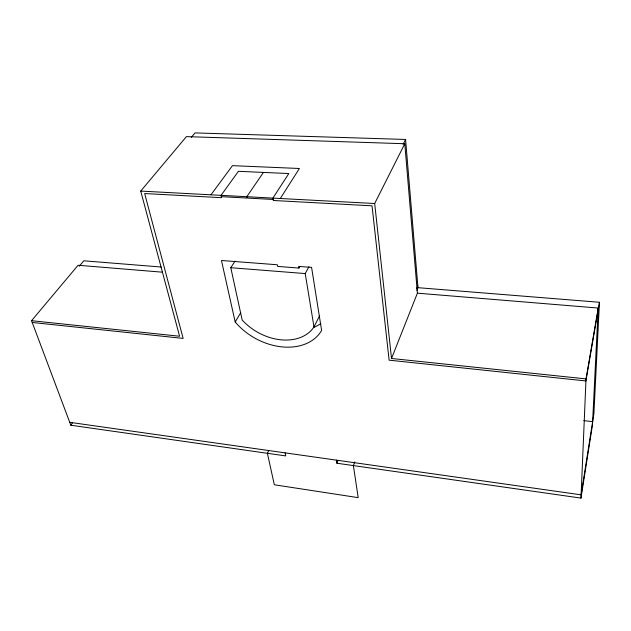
<?xml version="1.0" encoding="UTF-8"?>
<svg xmlns="http://www.w3.org/2000/svg" width="631" height="631" viewBox="0 0 631 631"><rect width="100%" height="100%" fill="white"/><g stroke="black" fill="none" stroke-linecap="round" stroke-linejoin="round"><path stroke-width="0.95" d="M336.339 460.125L336.851 463.217L580.977 498.096L586.018 378.9L598.212 308.046L417.399 293.17L391.52 358.487L586.018 378.9M598.212 308.046L592.477 424.868L580.977 498.096M416.902 290.378L417.974 287.681L599.45 302.273L593.905 413.573L581.112 494.838L69.733 422.32M263.411 172.46L246.753 196.769L246.626 198.031L221.347 196.675M599.45 302.273L585.931 380.958L389.114 360.167L372.038 205.816L273.326 200.484L272.907 198.11L288.824 173.541L238.431 171.309L221.063 195.35L221.56 197.692L144.665 193.543L183.132 338.405L32.213 322.465M354.796 461.955L353.376 465.583L358.203 497.646L274.335 484.774L267.386 453.295L268.672 450.652M416.736 288.477L417.817 285.78M336.851 463.217L337.964 460.504M235.032 261.124L230.788 267.71L242.154 319.949A46.576 34.011 29.5 0 0 313.993 326.913L319.68 315.579M403.106 144.357L405.575 139.459L195.026 132.904L191.288 137.408M391.52 358.487L374.68 203.513L404.786 143.734L186.413 136.619L140.729 191.083L179.59 336.236L31.55 320.698L70.822 425.215L285.725 455.913L285.094 452.861M313.993 326.913L305.215 273.57L308.938 266.763M298.96 268.057L298.684 266.4L311.58 267.386L321.613 330.423A54.518 39.777 29.4 0 1 235.182 321.968L221.465 260.5L277.332 264.768L277.632 266.416L298.96 268.057L299.914 266.353M235.182 321.968L240.711 312.716M280.29 198.497L299.417 168.493L232.453 165.653L210.959 194.813M70.822 425.215L72.518 422.817M79.222 266.29L83.82 260.8L161.244 267.023M31.55 320.698L78.086 265.249L162.451 272.19M140.729 191.083L374.68 203.513M273.144 199.451L247.439 198.079L246.753 196.769M230.788 267.71L305.215 273.57M583.833 420.617L592.635 421.658M404.786 143.734L417.399 293.17M405.575 139.459L417.974 287.681M320.848 323.522A53.454 39.674 29.5 0 1 313.891 327.347"/></g></svg>
